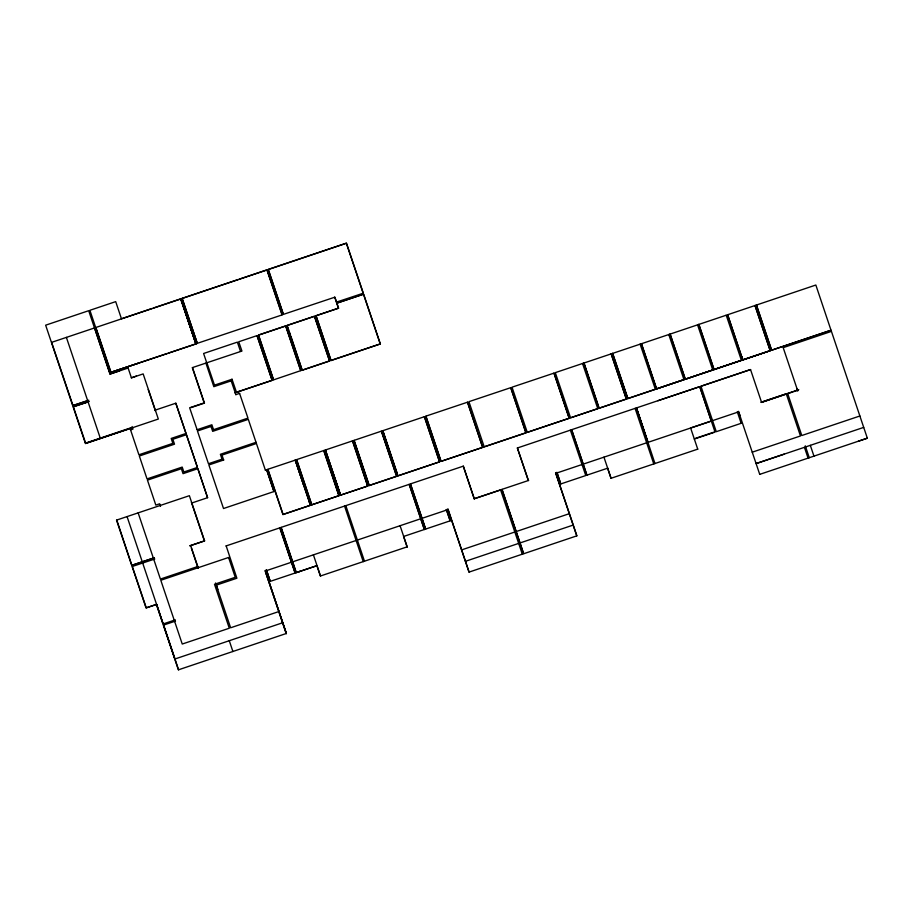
<?xml version="1.0" encoding="UTF-8"?>
<svg xmlns="http://www.w3.org/2000/svg" width="913" height="913" viewBox="0 0 913 913"><rect width="100%" height="100%" fill="white"/><g stroke="black" fill="none" stroke-linecap="round" stroke-linejoin="round"><path stroke-width="1.37" d="M238.978 391.494L236.41 392.373L272.097 380.356L257.044 335.619L238.738 341.77L241.945 351.049L192.312 367.631L204.227 403.09M110.941 372.344L196.033 343.859L180.922 298.905L95.854 327.482L111.066 372.436M168.483 353.114L196.044 343.859L180.854 298.905L196.033 343.859M82.912 403.5L88.184 401.72M302.009 370.21L329.41 360.955M234.755 392.818L272.154 380.344L257.055 335.619M265.398 470.172L266.642 469.75L273.957 491.559L266.699 469.727L265.386 470.184L256.427 443.501L221.985 455.096L223.639 460.015M641.462 343.722L656.641 388.87L683.951 379.648M714.08 369.525L741.402 360.327L726.212 315.168M741.733 356.618L742.828 359.893L770.184 350.649L755.04 305.535M657.874 400.739L699.757 386.656L715.039 432.1L694.302 439.05M859.863 415.997L801.785 435.524L787.714 393.651M784.141 454.149L756.067 463.587L863.698 427.398M858.414 441.196L867.339 438.194L831.435 331.385L783.194 347.659L797.688 390.707M151.855 308.537L121.452 318.763L115.7 301.632L89.896 310.306L110.781 372.424L167.205 353.559M153.338 308.046L180.66 298.859L195.781 343.836M209.511 289.159L181.881 298.448L197.003 343.425L282.277 314.859L267.098 269.906M210.595 288.793L238.225 279.504M239.4 279.104L266.904 269.86L282.026 314.837M295.675 260.182L268.125 269.449L283.407 314.471L268.354 269.506L346.506 243.223L363.317 293.199L336.361 302.146M296.873 259.783L346.312 243.155L363.123 293.153M110.279 374.033L94.758 327.87L51.619 342.352L73.029 405.692M267.155 269.906L182.064 298.494L197.265 343.448M283.247 314.426L334.866 297.181L336.555 302.192L334.672 297.136M119.089 370.952L109.982 374.022L88.698 310.705L45.65 325.188L72.686 405.6L88.744 400.202M336.829 303.219L363.648 294.203L380.379 343.95L330.951 360.567M131.301 377.811L136.425 376.076M315.887 315.738L338.381 308.172M258.562 335.117L285.849 325.941M315.909 315.83L338.586 308.217L336.897 303.207M72.903 405.623L88.047 400.636M89.303 401.446L73.097 406.799L85.423 443.478L132.556 427.626M88.059 401.868L73.394 406.799L85.719 443.456M214.407 385.172L232.073 379.237M231.24 380.847L213.825 386.69L205.927 363.146M154.651 410.325L175.832 403.204L186.012 433.458L171.188 438.445L172.842 443.364L138.913 454.777L130.559 429.886M204.307 402.838L189.642 407.769L197.117 429.726M85.514 443.09L130.981 427.798M191.079 407.597L204.478 403.101L192.495 367.665M85.628 443.49L158.326 419.044L143.158 373.908L131.426 377.856L128.117 368.019L110.188 374.045L94.678 327.881M130.548 429.897L132.956 429.087L132.077 426.519M235.794 394.656L239.64 393.366M197.037 429.749L211.873 424.762L213.528 429.681M186.423 434.702L172.854 439.267L174.509 444.186L139.335 456.009L147.027 478.914L182.212 467.079L183.855 471.998L197.436 467.433L186.423 434.702L197.425 467.445M211.097 426.405L197.448 430.993L208.461 463.736L222.099 459.136M213.448 429.715L247.959 418.108L239.583 393.389M256.085 442.291L220.387 454.297L222.019 459.171M191.753 503.017L207.605 497.688L197.859 468.677L183.034 473.664L181.39 468.734L147.45 480.147L155.826 505.094L159.661 503.793L160.517 506.373M223.708 459.981L208.872 464.968L223.514 508.518L274.026 491.525M295.367 460.095L267.714 469.339L282.927 514.544L310.488 505.266L295.367 460.095L303.618 485.008M296.463 459.673L323.887 450.497L339.02 495.679L311.687 504.866L296.497 459.718M325.211 450.063L352.623 440.842L367.756 486.013L340.401 495.211L325.199 450.006M640.184 344.144L555.309 372.641L570.557 417.823L597.787 408.659L582.528 363.477M641.314 343.779L726.257 315.202M727.478 314.802L815.845 285.027L831.024 330.244L771.531 350.25L756.352 305.102M154.32 557.763L131.689 565.341L116.522 520.125L189.379 495.691L204.58 540.884L189.756 545.86L204.638 540.85M282.904 514.498L310.546 505.243M311.664 504.832L339.077 495.645M340.389 495.166L367.802 485.99M369.137 485.499L396.676 476.278L381.497 431.13L353.947 440.408L369.126 485.556L396.63 476.301L381.314 431.141M397.885 475.844L439.667 461.818L397.737 475.935L382.547 430.788L424.488 416.67L439.621 461.852M482.772 447.324L440.979 461.35L425.789 416.18L467.593 402.177L482.726 447.359L441.082 461.362L425.96 416.18M484.118 446.845L525.991 432.796L510.812 387.648L468.928 401.674L484.21 446.856L525.956 432.819M527.212 432.351L569.221 418.257L554.043 373.109L512.022 387.192L527.292 432.374L569.187 418.28L553.929 373.097M570.488 417.8L655.363 389.292L640.104 344.121M656.595 388.835L698.479 374.752M699.769 374.319L741.447 360.35L713.966 369.605L698.787 324.457M742.805 359.905L831.035 330.198M154.206 557.82L131.883 565.33L116.784 520.09M655.34 389.315L627.756 398.593L612.577 353.445M683.997 379.682L656.493 388.927L641.405 343.687M154.799 559.007L132.123 566.528L146.046 607.921L156.659 604.372L163.153 623.978L142.69 563.07M226.036 545.951L279.983 527.794L295.139 573.01L270.031 581.433L266.208 570.066M528.296 480.546L517.351 447.998L570.488 430.114M607.704 468.175L586.865 475.171L571.584 429.715L699.769 386.644L711.318 421.064L690.627 428.014L697.737 449.162M700.99 386.245L750.577 369.56L700.956 386.222L716.283 431.689L741.208 423.29M197.744 566.517L160.403 579.07L138.16 512.912M156.579 604.372L146.274 607.841L132.317 566.494M216.29 585.153L236.889 578.226L226.173 545.906M528.707 480.409L501.91 489.391L523.64 553.769L502.036 489.357M760.883 402.313L786.413 393.731M761.853 402.097L792.21 391.882M793.408 391.483L798.784 389.68M797.551 390.342L761.602 402.428L750.532 369.548M265.318 571.024L291.487 562.225M292.674 561.826L356.127 540.485M357.394 540.062L420.825 518.732M422.011 518.333L448.089 509.568M555.812 473.345L582.026 464.534M583.213 464.135L646.666 442.794M711.307 421.053L647.91 442.383L636.338 407.985M712.551 420.642L738.674 411.854M281.181 527.394L296.314 572.622L317.108 565.615M424.488 529.449L403.58 536.479L407.072 546.876M425.515 529.106L450.257 520.798L446.423 509.488M695.558 438.308L713.658 432.226M556.862 472.432L560.742 483.958L585.769 475.547L570.385 430.126M175.342 619.859L162.971 624.013L156.397 604.44M175.467 621.091L163.347 625.143L178.389 669.845L286.397 633.462L265.215 570.488L286.34 633.554M407.244 546.819L320.383 576.023L316.902 565.672L296.154 572.634L280.953 527.44L409.309 484.312L424.442 529.494M607.613 468.198L611.002 478.298L697.76 449.139M461.647 549.888L514.841 532.005M516.176 531.56L569.37 513.665M752.232 452.186L800.461 435.969L786.378 394.096M278.944 611.527L230.624 627.779L215.559 582.996M282.722 622.746L174.931 658.992L163.53 625.108M465.47 561.301L518.675 543.406M520.011 542.961L573.204 525.066M447.827 509.123L469.008 572.12L522.35 554.168M523.56 553.78L576.879 535.84L555.686 472.82M759.684 474.383L867.35 438.183M113.338 371.534L138.514 363.191M296.36 572.565L301.244 570.945M289.238 331.556L290.585 335.368M309.347 502.013L310.488 505.266L295.15 460.118M797.003 388.664L797.757 390.867M810.322 445.339L813.962 456.146M805.277 445.829L809.272 457.721M756.478 304.999L771.668 350.204M804.456 447.381L808.073 458.121M755.005 305.49L770.195 350.695L742.657 359.95L727.593 314.7M727.638 314.734L742.805 359.836M738.48 411.341L759.73 474.372M737.293 411.763L741.162 423.312M698.89 324.355L714.103 369.56M697.555 324.8L712.768 370.005M670.142 334.021L685.378 379.215L712.802 369.982L685.229 379.272L670.051 334.112M668.761 334.489L683.985 379.682M648.047 442.326L636.487 407.94L654.975 463.542M635.106 408.396L653.776 463.941M612.657 353.354L627.904 398.547M611.231 353.879L626.375 399.061L599.019 408.259L583.909 363.02M611.139 353.856L626.329 399.027M584.012 363.032L599.168 408.202M603.95 457.162L611.071 478.309M571.686 429.715L586.933 475.171M556.953 472.375L560.822 483.958M555.572 472.843L576.765 535.885M510.687 387.637L525.865 432.808M517.397 447.941L528.034 479.314M500.586 489.882L522.316 554.202M467.445 402.177L482.635 447.347M474.292 498.76L463.37 466.132L410.336 483.936L425.641 529.084L410.508 483.913M463.222 466.155L473.767 497.517M424.328 416.682L439.507 461.841M447.986 509.077L469.111 572.097M446.309 509.545L450.109 520.832M409.138 484.346L424.317 529.506M382.878 430.662L397.566 474.509M382.695 430.674L397.44 474.509M338.529 308.217L336.692 303.162L363.465 294.157L380.196 343.927L330.928 360.441L316.046 315.784L331.077 360.521M400.077 525.705L407.187 546.864M329.559 361.034L314.369 316.252L286.967 325.462L302.157 370.244L329.627 361.012L314.586 316.286L287.116 325.507L288.793 330.278M354.141 440.328L369.274 485.499M352.429 440.853L367.619 486.013M291.03 336.635L302.226 370.233M285.792 325.952L300.891 370.678M345.833 505.665L364.481 561.221M344.566 506.099L363.237 561.643M325.405 449.995L340.595 495.143L325.359 450.006M323.681 450.52L338.871 495.679M258.573 335.105L273.603 379.854L300.674 370.667L285.632 325.918L258.402 335.071L273.444 379.808M296.679 459.65L311.824 504.821M313.41 554.853L320.52 576M240.496 351.379L237.38 342.135L203.599 353.491L206.726 362.781M267.943 469.316L283.121 514.464M256.017 442.314L248.313 419.364L212.672 431.358L211.029 426.428M232.016 379.249L236.49 392.35M231.172 380.858L235.874 394.644M279.755 527.84L295.116 573.022M206.909 362.815L214.487 385.149M182.212 298.448L197.334 343.414M266.436 569.997L270.259 581.364M266.391 570.02L270.202 581.41M265.443 571.892L286.191 633.599M175.821 403.204L186.001 433.458M197.836 468.689L207.593 497.699M191.422 502.333L204.386 540.895M215.97 583.978L217.773 589.341M215.73 584.046L217.534 589.421M148.214 389.52L155.438 410.976M229.277 640.721L232.906 651.528M190.691 545.552L198.258 567.977M191.353 548.097L198.03 567.966M127.078 516.632L142.28 561.826M163.621 625.051L178.571 669.788M66.387 337.388L100.396 438.525M739.039 412.767L739.907 415.449M228.581 557.478L160.802 580.269L182.246 644.042L229.289 628.224L214.509 584.274L235.246 577.301L228.581 557.478M500.723 489.859L473.984 498.829L500.689 489.882"/></g></svg>
